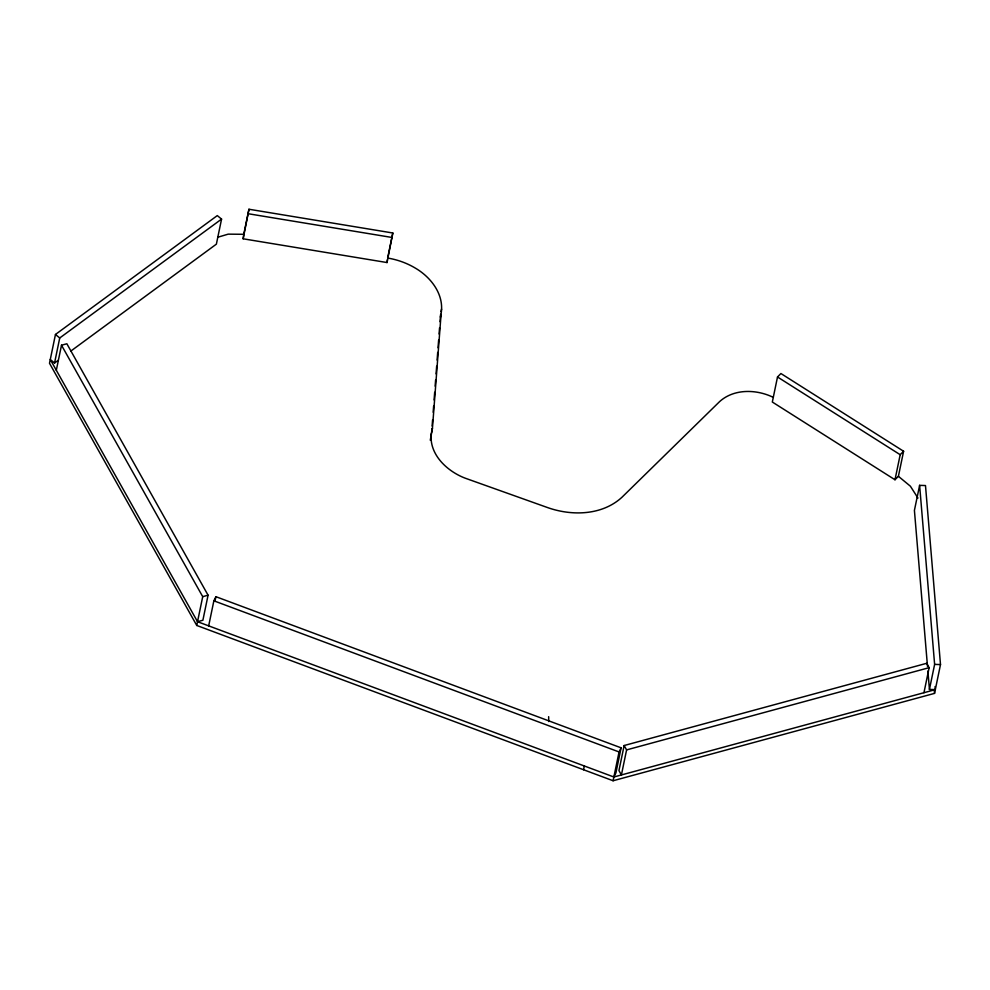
<?xml version="1.0" encoding="UTF-8"?>
<svg xmlns="http://www.w3.org/2000/svg" width="990" height="990" viewBox="0 0 990 990"><rect width="100%" height="100%" fill="white"/><g stroke="black" fill="none" stroke-linecap="round" stroke-linejoin="round"><path stroke-width="1.49" d="M430.279 440.228L432.432 428.41L441.144 313.372C444.3 294.55 431.058 277.386 415.614 268.278A62.308 47.594 11.7 0 0 387.635 258.043L392.82 232.996L248.96 209.249L243.763 234.296L243.156 238.8L387.028 262.548L392.82 232.996M431.331 432.952C428.583 454.039 446.849 471.116 465.003 478.108L546.925 507.338C571.329 516.186 602.019 515.642 621.98 497.24L719.631 401.581C734.085 388.488 756.682 389.206 773.376 397.411M431.887 429.103L431.652 432.172L432.432 428.41M432.123 426.034L432.581 419.896M433.162 412.236L433.632 406.098M434.09 399.96L434.672 392.288M435.142 386.15L435.6 380.012M436.07 373.886L436.652 366.213M437.11 360.075L437.691 352.403M438.038 347.799L438.62 340.139M439.077 334.001L439.548 327.863M440.018 321.725L440.637 314.288M243.156 238.8L248.96 209.249M387.028 262.548L387.436 259.541M70.736 351.141L216.377 244.146L221.562 219.099L217.293 215.597L55.465 334.471L49.5 363.268L196.75 625.457L613.095 780.751L934.535 693.384L940.5 664.575L925.489 485.546L919.611 485.348L914.413 510.394L927.506 666.48M935.055 686.565L935.315 689.622L613.874 777.002L197.53 621.708L50.28 359.506L54.549 363.021L59.734 337.974L221.562 219.099M56.319 370.26L61.504 345.213L66.862 343.765L208.073 595.2L202.888 620.247L197.53 621.708M196.75 625.457L202.715 596.661L61.504 345.213M208.68 625.866L213.865 600.819L215.919 596.698L621.114 747.834L615.916 772.881L613.874 777.002M215.003 601.116L215.919 596.698M441.033 311.615L441.552 309.103M440.364 317.122L440.884 314.622M583.568 769.737L584.335 765.988M613.095 780.751L619.059 751.955L621.114 747.834M624.133 745.532L618.948 770.579L621.411 774.947L626.596 749.9L624.133 745.532L926.69 663.3L929.14 667.668L923.955 692.715M777.509 376.98L772.324 402.027L894.997 479.754L898.4 476.301L903.598 451.254L780.912 373.527L777.509 376.98L900.195 454.707L894.997 479.754M935.315 689.622L929.437 689.436L934.622 664.389L919.611 485.348M900.195 454.707L903.598 451.254M54.549 363.021L58.286 360.286M217.825 237.216L228.195 234.147L243.763 234.296M202.715 596.661L208.073 595.2M626.596 749.9L929.14 667.668M934.622 664.389L940.5 664.575M248.342 213.753L392.213 237.501M213.865 600.819L619.059 751.955M898.4 476.301L910.392 486.214L917.965 498.081M55.465 334.471L59.734 337.974M934.275 690.327L934.535 693.384M927.89 671.072L929.437 689.436M548.658 716.661L548.757 721.586"/></g></svg>
